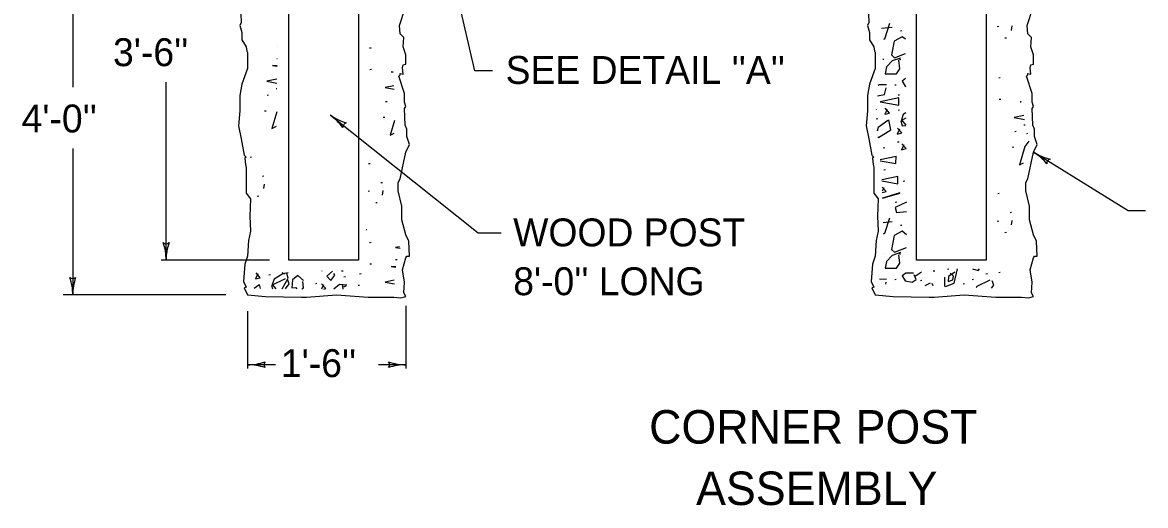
# Model space of a CAD drawing. Extents: x 1000 to 1036.3, y 1000 to 1022.
# Drawn here: x 1021.21 to 1029.27, y 1012.04 to 1015.5 of the extents above; entities that cross this region are included whole.
import ezdxf

# ---------------------------------------------------------------- set-up
doc = ezdxf.new("R2010")
doc.units = 0
doc.layers.add('Level 1', color=7, linetype='Continuous')

msp = doc.modelspace()

# ---------------------------------------------------------------- linework, layer by layer
at = {"layer": 'Level 1'}
for p, q in [((1024.4592, 1015.1511), (1024.0102, 1017.0588)), ((1021.5756, 1016.4198), (1021.5756, 1015.0324)), ((1023.1241, 1013.7936), (1023.1241, 1016.3858)), ((1023.6241, 1016.3908), (1023.6241, 1013.7936)), ((1027.6241, 1013.7936), (1027.6241, 1016.3858)), ((1028.1241, 1016.3908), (1028.1241, 1013.7936)), ((1024.5842, 1015.1511), (1024.4592, 1015.1511)), ((1022.245, 1013.7948), (1022.245, 1015.0692)), ((1023.4222, 1014.8333), (1024.4813, 1013.9896)), ((1021.5756, 1014.5943), (1021.5756, 1013.5448)), ((1029.1415, 1014.1468), (1028.4644, 1014.5668)), ((1029.2665, 1014.1468), (1029.1415, 1014.1468)), ((1024.4813, 1013.9896), (1024.6473, 1013.9896)), ((1022.9858, 1013.7948), (1022.2099, 1013.7948)), ((1023.6241, 1013.7936), (1023.1241, 1013.7936)), ((1028.1241, 1013.7936), (1027.6241, 1013.7936)), ((1022.6723, 1013.5448), (1021.5078, 1013.5448)), ((1023.9644, 1013.4669), (1023.9644, 1013.0185)), ((1022.8293, 1013.4288), (1022.8293, 1013.0168)), ((1023.0297, 1013.0448), (1022.8293, 1013.0448)), ((1023.9644, 1013.0448), (1023.7677, 1013.0448))]:
    msp.add_line(p, q, dxfattribs=at)
for points in [[(1022.778, 1015.6197), (1022.7832, 1015.4964), (1022.7728, 1015.4758), (1022.7883, 1015.4245), (1022.7883, 1015.3731), (1022.8191, 1015.3218), (1022.8243, 1015.291), (1022.8293, 1015.2807), (1022.8293, 1015.1677), (1022.7883, 1015.0548), (1022.7728, 1014.9726), (1022.7728, 1014.8647), (1022.7626, 1014.7568), (1022.7832, 1014.6643), (1022.8038, 1014.5463), (1022.8191, 1014.5308), (1022.8088, 1014.5258), (1022.814, 1014.4795), (1022.8191, 1014.4589), (1022.8191, 1014.3048), (1022.8191, 1014.2741), (1022.8499, 1014.233), (1022.8448, 1014.1098), (1022.8499, 1014.0018), (1022.8345, 1013.9351), (1022.8293, 1013.8221), (1022.8088, 1013.7656), (1022.7985, 1013.6423), (1022.8191, 1013.6013), (1022.8038, 1013.5961), (1022.8293, 1013.5448), (1022.9578, 1013.5345), (1023.2145, 1013.5293), (1023.2505, 1013.5293), (1023.4663, 1013.5448), (1023.6923, 1013.5293), (1023.8771, 1013.5293), (1023.9285, 1013.5243), (1023.9644, 1013.5345), (1023.949, 1013.5602), (1023.9542, 1013.6372), (1023.9388, 1013.7245), (1023.9644, 1013.8118), (1023.9696, 1013.8221), (1023.9901, 1013.8221), (1023.985, 1013.9299), (1023.9644, 1013.9762), (1023.9336, 1014.0841), (1023.9336, 1014.1662), (1023.9336, 1014.1816), (1023.9079, 1014.2895), (1023.9079, 1014.3511), (1023.9233, 1014.3768), (1023.9644, 1014.5668), (1023.9901, 1014.6233), (1023.9696, 1014.6798), (1023.9696, 1014.7312), (1023.9593, 1014.762), (1023.9542, 1014.8801), (1023.9644, 1014.8955), (1023.9542, 1014.9263), (1023.9542, 1014.9879), (1023.9131, 1015.1112), (1023.9233, 1015.1215), (1023.9233, 1015.1318), (1023.9438, 1015.1266), (1023.9388, 1015.1728), (1023.9438, 1015.1933), (1023.9644, 1015.1985), (1023.9644, 1015.2653), (1023.9438, 1015.3218), (1023.949, 1015.3886), (1023.9233, 1015.4143), (1023.9182, 1015.4758), (1023.9593, 1015.5991)], [(1027.2781, 1015.6197), (1027.2832, 1015.4964), (1027.2728, 1015.4758), (1027.2883, 1015.4245), (1027.2883, 1015.3731), (1027.3191, 1015.3218), (1027.3243, 1015.291), (1027.3293, 1015.2807), (1027.3293, 1015.1677), (1027.2883, 1015.0548), (1027.2728, 1014.9726), (1027.2728, 1014.8647), (1027.2626, 1014.7568), (1027.2832, 1014.6643), (1027.3038, 1014.5463), (1027.3191, 1014.5308), (1027.3088, 1014.5258), (1027.314, 1014.4795), (1027.3191, 1014.4589), (1027.3191, 1014.3048), (1027.3191, 1014.2741), (1027.3499, 1014.233), (1027.3448, 1014.1098), (1027.3499, 1014.0018), (1027.3346, 1013.9351), (1027.3293, 1013.8221), (1027.3088, 1013.7656), (1027.2986, 1013.6423), (1027.3191, 1013.6013), (1027.3038, 1013.5961), (1027.3293, 1013.5448), (1027.4578, 1013.5345), (1027.7146, 1013.5293), (1027.7506, 1013.5293), (1027.9663, 1013.5448), (1028.1923, 1013.5293), (1028.3771, 1013.5293), (1028.4285, 1013.5243), (1028.4644, 1013.5345), (1028.449, 1013.5602), (1028.4542, 1013.6372), (1028.4388, 1013.7245), (1028.4644, 1013.8118), (1028.4696, 1013.8221), (1028.4901, 1013.8221), (1028.485, 1013.9299), (1028.4644, 1013.9762), (1028.4336, 1014.0841), (1028.4336, 1014.1662), (1028.4336, 1014.1816), (1028.4079, 1014.2895), (1028.4079, 1014.3511), (1028.4233, 1014.3768), (1028.4644, 1014.5668), (1028.4901, 1014.6233), (1028.4696, 1014.6798), (1028.4696, 1014.7312), (1028.4593, 1014.762), (1028.4542, 1014.8801), (1028.4644, 1014.8955), (1028.4542, 1014.9263), (1028.4542, 1014.9879), (1028.4131, 1015.1112), (1028.4233, 1015.1215), (1028.4233, 1015.1318), (1028.4438, 1015.1266), (1028.4388, 1015.1728), (1028.4438, 1015.1933), (1028.4644, 1015.1985), (1028.4644, 1015.2653), (1028.4438, 1015.3218), (1028.449, 1015.3886), (1028.4233, 1015.4143), (1028.4182, 1015.4758), (1028.4593, 1015.5991)], [(1027.45, 1015.4609), (1027.3733, 1015.4544)], [(1027.3973, 1015.3804), (1027.4333, 1015.4914)], [(1028.2145, 1015.4667), (1028.2033, 1015.4653)], [(1028.3058, 1015.4401), (1028.3113, 1015.472)], [(1027.3892, 1015.3766), (1027.3973, 1015.3804)], [(1027.5221, 1015.3943), (1027.4638, 1015.3638)], [(1027.5202, 1015.436), (1027.5091, 1015.4347)], [(1027.5451, 1015.3762), (1027.5221, 1015.3943)], [(1028.2689, 1015.385), (1028.2578, 1015.3836)], [(1023.0421, 1015.3247), (1023.0406, 1015.3244)], [(1023.0406, 1015.3244), (1023.0421, 1015.3241)], [(1023.714, 1015.313), (1023.7029, 1015.3117)], [(1027.4638, 1015.3638), (1027.4444, 1015.2639)], [(1023.0412, 1015.2356), (1023.0398, 1015.2354)], [(1027.3908, 1015.2318), (1027.3823, 1015.2307)], [(1027.5097, 1015.2418), (1027.45, 1015.2209), (1027.4098, 1015.1779), (1027.4001, 1015.1294), (1027.4805, 1015.1294), (1027.5055, 1015.1655), (1027.4985, 1015.2265)], [(1027.4444, 1015.2639), (1027.4667, 1015.2445)], [(1027.4667, 1015.2445), (1027.5457, 1015.2748)], [(1027.5124, 1015.2293), (1027.4999, 1015.2334)], [(1023.0408, 1015.1864), (1023.0078, 1015.1886)], [(1023.0078, 1015.1886), (1023.0408, 1015.1839)], [(1023.7174, 1015.1598), (1023.7063, 1015.1585)], [(1023.8727, 1015.1413), (1023.8571, 1015.1423)], [(1023.8571, 1015.1423), (1023.8727, 1015.14)], [(1023.0398, 1015.0913), (1022.9658, 1015.076)], [(1022.9658, 1015.076), (1023.0396, 1015.063)], [(1027.5468, 1015.0944), (1027.5208, 1015.0753)], [(1027.5208, 1015.0753), (1027.5443, 1015.0393)], [(1028.2247, 1015.0991), (1028.2136, 1015.0978)], [(1023.0392, 1015.0218), (1023.0329, 1015.021)], [(1023.8777, 1015.0425), (1023.8151, 1015.0297)], [(1023.8151, 1015.0297), (1023.8788, 1015.0183)], [(1027.344, 1014.9721), (1027.3959, 1014.981)], [(1027.3557, 1015.0503), (1027.3504, 1015.045)], [(1027.4098, 1015.049), (1027.3557, 1015.0503)], [(1027.3959, 1014.981), (1027.407, 1015.0296)], [(1027.4793, 1015.0481), (1027.4683, 1015.0467)], [(1027.5032, 1014.9766), (1027.4921, 1014.9752)], [(1027.5443, 1015.0393), (1027.5471, 1015.0387)], [(1022.9794, 1014.9748), (1022.9683, 1014.9734)], [(1023.8288, 1014.9284), (1023.8176, 1014.9271)], [(1027.4982, 1014.9558), (1027.3636, 1014.9281), (1027.4968, 1014.9045), (1027.4982, 1014.9572)], [(1028.2281, 1014.9459), (1028.217, 1014.9446)], [(1028.3738, 1014.928), (1028.3678, 1014.9283)], [(1028.3678, 1014.9283), (1028.3739, 1014.9275)], [(1022.9623, 1014.8625), (1022.9513, 1014.8611)], [(1023.0376, 1014.8568), (1023.0022, 1014.7364)], [(1023.8117, 1014.8162), (1023.8006, 1014.8148)], [(1027.3364, 1014.8745), (1027.3353, 1014.8744)], [(1027.4138, 1014.8744), (1027.3972, 1014.8398), (1027.4305, 1014.848), (1027.4, 1014.8827)], [(1027.5032, 1014.8677), (1027.4921, 1014.8663)], [(1027.5291, 1014.8368), (1027.5166, 1014.7993)], [(1027.5482, 1014.8487), (1027.5291, 1014.8368)], [(1028.3938, 1014.8298), (1028.3258, 1014.8158)], [(1028.3258, 1014.8158), (1028.3993, 1014.8028)], [(1023.0022, 1014.7364), (1023.0366, 1014.7532)], [(1023.8822, 1014.7943), (1023.8515, 1014.6901)], [(1027.3466, 1014.8064), (1027.3355, 1014.805)], [(1027.3502, 1014.7438), (1027.3423, 1014.7191)], [(1027.4195, 1014.7952), (1027.3502, 1014.7438)], [(1027.4403, 1014.7272), (1027.425, 1014.7993)], [(1027.5023, 1014.7314), (1027.4857, 1014.6968), (1027.519, 1014.7051), (1027.4884, 1014.7398)], [(1027.5483, 1014.8101), (1027.5115, 1014.7929)], [(1027.5115, 1014.7929), (1027.5213, 1014.7568)], [(1027.5166, 1014.7993), (1027.5485, 1014.7605)], [(1027.5213, 1014.7568), (1027.5487, 1014.7591)], [(1027.5485, 1014.7605), (1027.5487, 1014.7605)], [(1028.404, 1014.7622), (1028.3929, 1014.7608)], [(1023.8515, 1014.6901), (1023.879, 1014.7034)], [(1027.3472, 1014.6776), (1027.3529, 1014.6718)], [(1027.3529, 1014.6718), (1027.4403, 1014.7272)], [(1028.3394, 1014.7145), (1028.3283, 1014.7132)], [(1028.4201, 1014.7004), (1028.4133, 1014.6995)], [(1027.3977, 1014.5988), (1027.3866, 1014.5974)], [(1027.4998, 1014.6397), (1027.4887, 1014.6383)], [(1027.5329, 1014.6192), (1027.5163, 1014.5845)], [(1027.5163, 1014.5845), (1027.5496, 1014.5928)], [(1027.5496, 1014.5928), (1027.5191, 1014.6274)], [(1028.3223, 1014.6023), (1028.3113, 1014.6008)], [(1028.401, 1014.6079), (1028.3622, 1014.4762)], [(1028.431, 1014.6465), (1028.401, 1014.6079)], [(1022.8578, 1014.531), (1022.8468, 1014.5296)], [(1027.4778, 1014.5372), (1027.3632, 1014.5136)], [(1027.3639, 1014.5058), (1027.4763, 1014.4858)], [(1027.4763, 1014.4858), (1027.4778, 1014.5386)], [(1023.7072, 1014.4847), (1023.6961, 1014.4833)], [(1027.4011, 1014.4409), (1027.39, 1014.4395)], [(1028.3622, 1014.4762), (1028.3912, 1014.4903)], [(1022.9463, 1014.3948), (1022.9353, 1014.3934)], [(1022.9458, 1014.307), (1022.9513, 1014.3389)], [(1023.7957, 1014.3485), (1023.7846, 1014.3471)], [(1027.4913, 1014.3928), (1027.3759, 1014.3691)], [(1027.3766, 1014.3617), (1027.49, 1014.3416)], [(1027.49, 1014.3416), (1027.4913, 1014.3943)], [(1027.5406, 1014.3592), (1027.5295, 1014.3578)], [(1022.9089, 1014.2519), (1022.8978, 1014.2505)], [(1023.7038, 1014.2873), (1023.6927, 1014.2858)], [(1023.7951, 1014.2607), (1023.8007, 1014.2926)], [(1027.4067, 1014.2851), (1027.3782, 1014.3176)], [(1027.39, 1014.3114), (1027.3791, 1014.2886)], [(1027.3793, 1014.2783), (1027.4067, 1014.2851)], [(1027.5041, 1014.2756), (1027.3806, 1014.2388)], [(1027.3806, 1014.2387), (1027.5041, 1014.2728)], [(1028.2178, 1014.2708), (1028.2068, 1014.2693)], [(1023.7583, 1014.2056), (1023.7472, 1014.2042)], [(1027.5518, 1014.2099), (1027.4707, 1014.1722)], [(1027.4707, 1014.1722), (1027.4804, 1014.1361)], [(1027.4828, 1014.2095), (1027.4717, 1014.2081)], [(1027.3973, 1013.9871), (1027.4333, 1014.0981)], [(1027.4804, 1014.1361), (1027.5523, 1014.1418)], [(1028.3063, 1014.1346), (1028.2953, 1014.1332)], [(1023.6834, 1014.0116), (1023.6796, 1014.0112)], [(1027.45, 1014.0676), (1027.3859, 1014.0623)], [(1027.5202, 1014.0427), (1027.5091, 1014.0413)], [(1028.2145, 1014.0733), (1028.2033, 1014.0719)], [(1028.3058, 1014.0468), (1028.3113, 1014.0787)], [(1027.3883, 1013.983), (1027.3973, 1013.9871)], [(1027.4638, 1013.9705), (1027.4444, 1013.8706)], [(1027.5221, 1014.001), (1027.4638, 1013.9705)], [(1027.5532, 1013.9765), (1027.5221, 1014.001)], [(1028.2689, 1013.9917), (1028.2578, 1013.9903)], [(1023.714, 1013.9197), (1023.7029, 1013.9183)], [(1023.918, 1013.8906), (1023.8899, 1013.8848)], [(1023.8899, 1013.8848), (1023.9231, 1013.8789)], [(1027.4444, 1013.8706), (1027.4667, 1013.8512)], [(1027.4667, 1013.8512), (1027.5538, 1013.8847)], [(1023.9002, 1013.7972), (1023.8891, 1013.7958)], [(1027.3908, 1013.8385), (1027.3908, 1013.8385)], [(1027.5097, 1013.8484), (1027.45, 1013.8276), (1027.4098, 1013.7846), (1027.4001, 1013.7361), (1027.4805, 1013.7361), (1027.5055, 1013.7722), (1027.4985, 1013.8332)], [(1027.5124, 1013.8359), (1027.4999, 1013.8401)], [(1022.9032, 1013.695), (1022.8865, 1013.6603), (1022.9198, 1013.6686), (1022.8893, 1013.7033)], [(1022.9925, 1013.6883), (1022.9814, 1013.6868)], [(1023.0808, 1013.6962), (1023.0184, 1013.6573)], [(1023.0753, 1013.7045), (1023.0947, 1013.6962)], [(1023.1197, 1013.7031), (1023.0808, 1013.6962)], [(1023.121, 1013.6643), (1023.1099, 1013.6976)], [(1023.3617, 1013.7187), (1023.3638, 1013.7183)], [(1023.3638, 1013.7183), (1023.3639, 1013.7187)], [(1023.4387, 1013.7156), (1023.397, 1013.6782), (1023.4248, 1013.649), (1023.4553, 1013.6865), (1023.4469, 1013.6976)], [(1023.5133, 1013.7155), (1023.5021, 1013.7141)], [(1023.6425, 1013.6951), (1023.6314, 1013.6937)], [(1023.7174, 1013.7665), (1023.7063, 1013.7652)], [(1023.8929, 1013.7467), (1023.8571, 1013.7489)], [(1023.8571, 1013.7489), (1023.8923, 1013.744)], [(1027.6026, 1013.7), (1027.5471, 1013.7014), (1027.5208, 1013.682), (1027.5443, 1013.6459), (1027.5943, 1013.6363), (1027.622, 1013.6543), (1027.6081, 1013.6889)], [(1027.6164, 1013.6806), (1027.6594, 1013.7111)], [(1027.755, 1013.716), (1027.7439, 1013.7146)], [(1027.8571, 1013.7296), (1027.846, 1013.7283)], [(1027.8993, 1013.7083), (1027.855, 1013.6764), (1027.8508, 1013.6418), (1027.8855, 1013.6528), (1027.8897, 1013.6793), (1027.8661, 1013.7)], [(1027.8938, 1013.6293), (1027.9188, 1013.7321)], [(1028.0252, 1013.7321), (1028.0658, 1013.7208)], [(1028.0658, 1013.7208), (1028.0768, 1013.7321)], [(1028.1328, 1013.6956), (1028.1217, 1013.6942)], [(1028.2247, 1013.7058), (1028.2136, 1013.7044)], [(1022.9088, 1013.6158), (1022.8752, 1013.5908)], [(1022.9206, 1013.5905), (1022.9143, 1013.6199)], [(1023.0993, 1013.6593), (1023.0008, 1013.6135)], [(1023.0008, 1013.6135), (1023.0073, 1013.5898)], [(1023.0184, 1013.6573), (1023.0059, 1013.6199)], [(1023.0059, 1013.6199), (1023.0309, 1013.5896)], [(1023.078, 1013.5894), (1023.121, 1013.6643)], [(1023.1013, 1013.5891), (1023.1271, 1013.6246)], [(1023.1271, 1013.6246), (1023.1146, 1013.6565)], [(1023.1515, 1013.6532), (1023.146, 1013.5963)], [(1023.1903, 1013.6837), (1023.1515, 1013.6532)], [(1023.2292, 1013.6477), (1023.1903, 1013.6837)], [(1023.2292, 1013.5963), (1023.2251, 1013.6407)], [(1023.326, 1013.627), (1023.3149, 1013.6256)], [(1023.3728, 1013.6167), (1023.3587, 1013.5872)], [(1023.3895, 1013.5903), (1023.3589, 1013.625)], [(1023.4872, 1013.6185), (1023.4474, 1013.5864)], [(1023.5399, 1013.6143), (1023.4872, 1013.6185)], [(1023.5108, 1013.6047), (1023.5093, 1013.6199)], [(1023.5303, 1013.6747), (1023.5191, 1013.6733)], [(1023.5191, 1013.6018), (1023.5385, 1013.613)], [(1023.6323, 1013.6134), (1023.6213, 1013.612)], [(1023.8803, 1013.6498), (1023.8151, 1013.6363)], [(1023.8151, 1013.6363), (1023.8823, 1013.6245)], [(1027.4098, 1013.6557), (1027.3595, 1013.6569)], [(1027.4038, 1013.6221), (1027.407, 1013.6363)], [(1027.4793, 1013.6548), (1027.4683, 1013.6533)], [(1027.6632, 1013.6479), (1027.652, 1013.6465)], [(1027.7223, 1013.6292), (1027.684, 1013.6113)], [(1027.7444, 1013.609), (1027.7376, 1013.6263)], [(1027.8245, 1013.6723), (1027.8245, 1013.6059)], [(1027.8317, 1013.6057), (1027.8938, 1013.6293)], [(1027.9694, 1013.6241), (1027.9583, 1013.6227)], [(1028.0341, 1013.6548), (1028.023, 1013.6533)], [(1028.1512, 1013.6496), (1028.0527, 1013.6038)], [(1028.1629, 1013.5929), (1028.1789, 1013.6149)], [(1028.1789, 1013.6149), (1028.1664, 1013.6468)], [(1023.078, 1013.5893), (1023.078, 1013.5894)], [(1023.146, 1013.5963), (1023.1738, 1013.5978)], [(1023.1738, 1013.5978), (1023.1815, 1013.5885)], [(1023.2172, 1013.5882), (1023.2292, 1013.5963)], [(1023.376, 1013.587), (1023.3895, 1013.5903)], [(1023.5139, 1013.5859), (1023.5108, 1013.6047)], [(1028.0527, 1013.6038), (1028.0544, 1013.5971)]]:
    msp.add_lwpolyline(points, dxfattribs=at)
for centre, radius, start, end in [((1023.6491, 1015.1516), 0.3909, 234.50698, 234.5192), ((1023.6491, 1015.1516), 0.3909, 234.5192, 253.18798), ((1023.1953, 1014.5149), 0.3909, 35.86636, 54.51309), ((1023.5432, 1014.7469), 0.0313, 103.2938, 185.41049), ((1028.6705, 1014.899), 0.3909, 238.17104, 238.18326), ((1028.6705, 1014.899), 0.3909, 238.18326, 256.85205), ((1028.2583, 1014.2346), 0.3909, 39.53042, 58.17715), ((1028.5907, 1014.4884), 0.0313, 106.95786, 189.07456), ((1022.245, 1013.9434), 0.0313, 229.10871, 311.2254), ((1021.8541, 1013.7948), 0.3909, 0.00611, 18.65284), ((1022.6359, 1013.7948), 0.3909, 161.33122, 180), ((1022.6359, 1013.7948), 0.3909, 180, 180.01223), ((1021.1846, 1013.5448), 0.3909, 0.00611, 18.65284), ((1021.5755, 1013.6934), 0.0313, 229.10871, 311.2254), ((1021.9665, 1013.5448), 0.3909, 161.33122, 180), ((1021.9665, 1013.5448), 0.3909, 180, 180.01223), ((1022.8293, 1012.6538), 0.3909, 90, 90.01223), ((1022.8293, 1012.6538), 0.3909, 71.33122, 90), ((1022.8293, 1013.4357), 0.3909, 270.00611, 288.65284), ((1022.978, 1013.0448), 0.0313, 139.10871, 221.2254), ((1023.8158, 1013.0447), 0.0313, 319.10871, 41.2254), ((1023.9644, 1013.4357), 0.3909, 251.33122, 270), ((1023.9644, 1012.6538), 0.3909, 90.00611, 108.65284), ((1023.9644, 1013.4357), 0.3909, 270, 270.01223)]:
    msp.add_arc(centre, radius, start, end, dxfattribs=at)

# ---------------------------------------------------------------- texts
for s, height, p in [("3'-6''", 0.2, (1021.8643, 1015.1837)), ("SEE DETAIL ''A''", 0.2, (1024.6789, 1015.0565)), ("4'-0''", 0.2, (1021.2088, 1014.7088)), ('WOOD POST', 0.2, (1024.7332, 1013.893)), ("8'-0'' LONG", 0.2, (1024.7332, 1013.543)), ("1'-6''", 0.2, (1023.0676, 1012.9563)), ('CORNER POST', 0.24, (1025.7078, 1012.4798)), ('ASSEMBLY', 0.24, (1026.0442, 1012.0398))]:
    msp.add_text(s, height=height, dxfattribs=at).set_placement(p)

doc.saveas('drawing.dxf')
